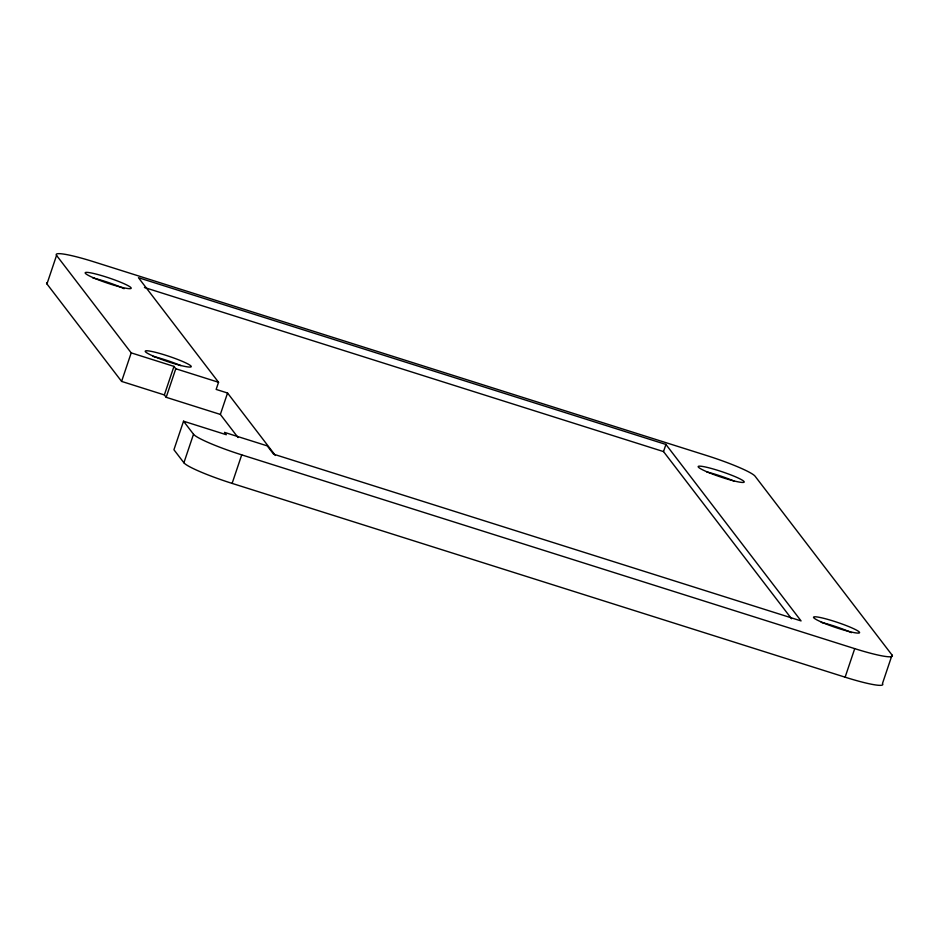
<?xml version="1.0" encoding="UTF-8"?>
<svg xmlns="http://www.w3.org/2000/svg" width="939" height="939" viewBox="0 0 939 939"><rect width="100%" height="100%" fill="white"/><g stroke="black" fill="none" stroke-linecap="round" stroke-linejoin="round"><path stroke-width="1.41" d="M238.06 437.551L220.348 414.428L166.18 397.303L164.36 394.932L121.6 381.41L46.95 283.942L56.551 255.408A45.459 5.071 18.6 0 1 93.877 261.817L706.879 455.603A45.459 5.071 18.6 0 1 755.097 476.226L892.05 655.058L882.449 683.592A45.459 5.071 18.6 0 1 845.123 677.183L232.121 483.397A45.459 5.071 18.6 0 1 183.903 462.774L173.926 449.746L183.539 421.2L226.299 434.722L224.491 432.363L267.251 445.872L273.601 454.171L801.073 620.914L665.927 444.452L138.467 277.709L218.552 382.279L216.146 389.415L227.555 393.018L275.373 455.462M121.6 381.41L131.202 352.876L56.551 255.408M164.36 394.932L173.973 366.386L131.202 352.876M166.18 397.303L175.781 368.757L173.973 366.386M183.903 462.774L193.516 434.229L183.539 421.2M220.348 414.428L227.555 393.018M232.121 483.397L241.722 454.863A45.459 5.071 18.6 0 1 193.516 434.229M791.554 618.754L663.533 451.589L665.927 444.452M845.123 677.183L854.725 648.638A45.459 5.071 18.6 0 0 892.05 655.058M144.43 287.487L663.533 451.589M175.781 368.757L218.552 382.279M241.722 454.863L854.725 648.638M46.95 283.942A45.459 5.071 18.6 0 1 46.997 282.569M152.893 356.327A24.238 2.7 18.6 0 1 180.887 365.635M821.226 622.346A24.238 2.7 18.6 0 1 851.473 632.651M92.855 277.921A24.238 2.7 18.6 0 1 124.124 288.707M707.079 472A24.238 2.7 18.6 0 1 733.852 481.014M154.184 356.515A24.238 2.7 18.6 0 0 191.04 366.879A24.238 2.7 18.6 0 0 159.548 353.404A24.238 2.7 18.6 0 0 154.184 356.515M822.505 622.534A24.238 2.7 18.6 0 0 859.373 632.898A24.238 2.7 18.6 0 0 827.881 619.423A24.238 2.7 18.6 0 0 822.505 622.534M94.135 278.108A24.238 2.7 18.6 0 0 130.99 288.473A24.238 2.7 18.6 0 0 99.511 274.998A24.238 2.7 18.6 0 0 94.135 278.108M707.137 471.894A24.238 2.7 18.6 0 0 743.993 482.259A24.238 2.7 18.6 0 0 712.513 468.784A24.238 2.7 18.6 0 0 707.137 471.894"/></g></svg>
